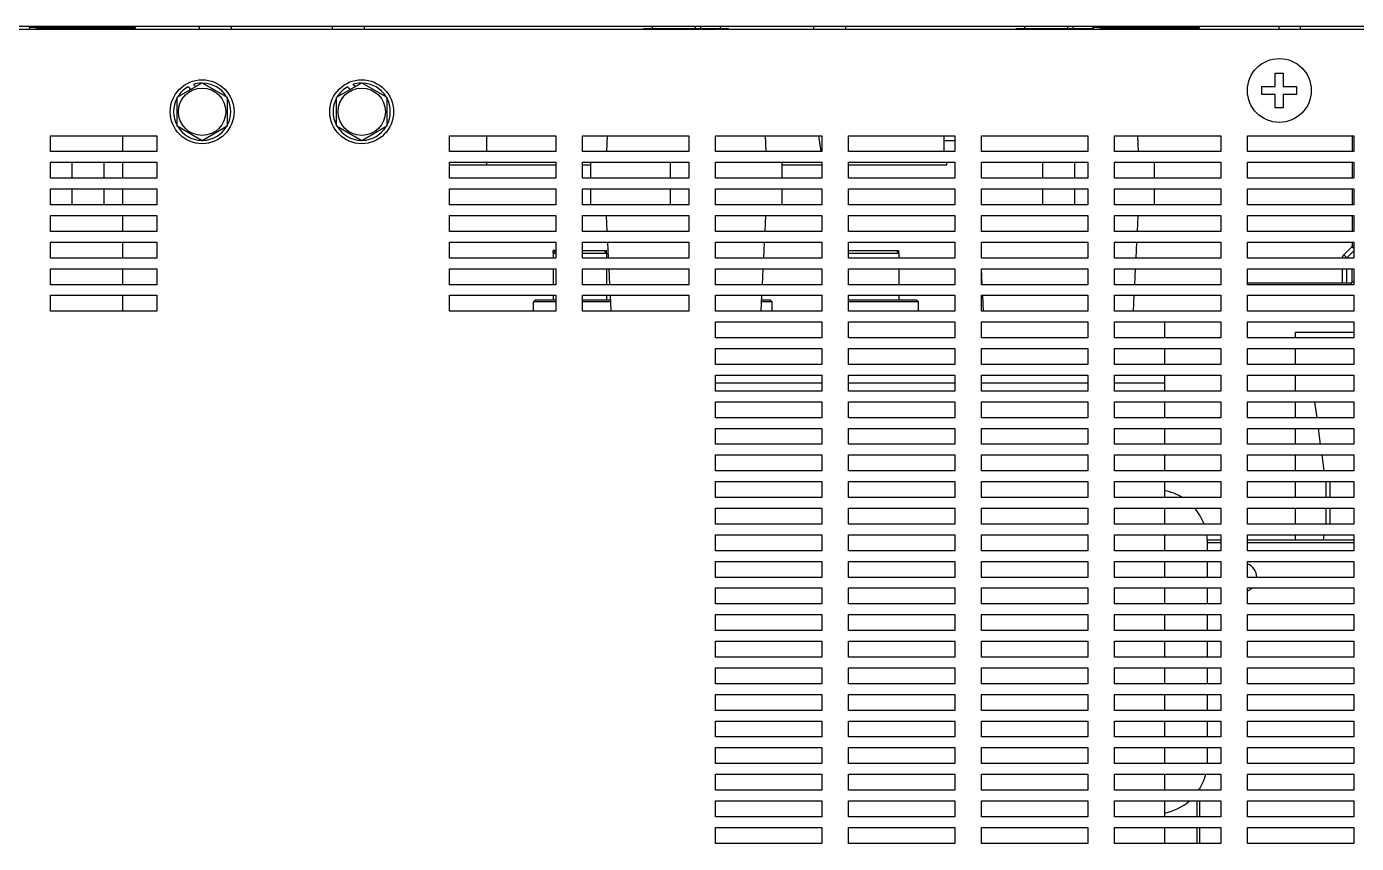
# Model space of a CAD drawing. Header units: millimetres. Extents: x 0 to 301, y -1 to 134.
# Drawn here: x 25.49 to 50.49, y 30.3 to 45.65 of the extents above; entities that cross this region are included whole.
import ezdxf

# ---------------------------------------------------------------- set-up
doc = ezdxf.new("R2010")
doc.units = ezdxf.units.MM
for name, color, linetype in [('2020-02564_0', 7, 'Continuous'), ('2022-00353_0', 7, 'Continuous'), ('2301-06910_0', 7, 'Continuous'), ('2303-00104_SM51_0', 7, 'Continuous'), ('2303-00113_0', 7, 'Continuous'), ('2401-00025-M4-6TCTTHC_0', 7, 'Continuous'), ('2401-00124-M10-30HMC_0', 7, 'Continuous'), ('2401-00255-M8-12HWMC_0', 7, 'Continuous'), ('2401-00375-M6-25HWMC_0', 7, 'Continuous'), ('2401-00460-M6-12PSTTHC_0', 7, 'Continuous'), ('2403-00037_S-M10-1_0', 7, 'Continuous'), ('2508-00180_0', 7, 'Continuous'), ('4207-45291_0', 7, 'Continuous'), ('4207-45301_0', 7, 'Continuous'), ('4212-14557_0', 7, 'Continuous'), ('4212-14565_0', 7, 'Continuous'), ('4212-14571_0', 7, 'Continuous'), ('4502-00570-25X45X850_0', 7, 'Continuous')]:
    doc.layers.add(name, color=color, linetype=linetype)

msp = doc.modelspace()

# ---------------------------------------------------------------- linework, layer by layer
at = {"layer": '2020-02564_0', "color": 7, "linetype": 'Continuous'}
for p, q in [((42.74, 43.3), (42.74, 43.6)), ((42.94, 43.501), (42.74, 43.501)), ((33.44, 43.05), (35.44, 43.05)), ((35.94, 43.05), (36.09, 43.05)), ((39.69, 43.05), (40.44, 43.05)), ((40.94, 43.05), (42.79, 43.05)), ((42.79, 43.05), (42.79, 43.1))]:
    msp.add_line(p, q, dxfattribs=at)
at = {"layer": '2022-00353_0', "color": 7, "linetype": 'Continuous'}
for p, q in [((47.69, 35.8), (47.69, 35.95)), ((47.69, 35.3), (47.69, 35.6)), ((47.69, 34.8), (47.69, 35.1)), ((47.69, 34.3), (47.69, 34.6)), ((47.69, 33.8), (47.69, 34.1)), ((47.69, 33.3), (47.69, 33.6)), ((47.69, 32.8), (47.69, 33.1)), ((47.69, 32.3), (47.69, 32.6)), ((47.69, 31.85), (47.69, 32.1))]:
    msp.add_line(p, q, dxfattribs=at)
for centre, start, end in [((46.69, 35.95), 58.4018, 78.4395), ((46.69, 35.95), 20.5029, 40.5827), ((46.69, 35.95), 0, 8.6449), ((46.69, 31.85), 357.1029, 0), ((46.69, 31.85), 326.5017, 345.4664), ((46.69, 31.85), 281.5605, 311.2974)]:
    msp.add_arc(centre, 1, start, end, dxfattribs=at)
at = {"layer": '2301-06910_0', "color": 7, "linetype": 'Continuous'}
for p, q in [((27.29, 43.6), (27.29, 43.3)), ((27.29, 43.1), (27.29, 42.8)), ((27.29, 42.6), (27.29, 42.3)), ((27.29, 42.1), (27.29, 41.8)), ((27.29, 41.6), (27.29, 41.3)), ((27.29, 41.1), (27.29, 40.8)), ((27.29, 40.6), (27.29, 40.3))]:
    msp.add_line(p, q, dxfattribs=at)
at = {"layer": '2303-00104_SM51_0', "color": 7, "linetype": 'Continuous'}
for p, q in [((36.405, 43.6), (36.39, 43.3)), ((39.375, 43.6), (39.39, 43.3)), ((46.375, 43.6), (46.39, 43.3)), ((26.341, 43.1), (26.341, 42.8)), ((26.939, 43.1), (26.939, 42.8)), ((36.09, 43.1), (36.09, 42.8)), ((37.591, 43.1), (37.591, 42.8)), ((39.69, 43.1), (39.69, 42.8)), ((44.591, 43.1), (44.591, 42.8)), ((45.189, 43.1), (45.189, 42.8)), ((46.69, 43.1), (46.69, 42.8)), ((26.341, 42.6), (26.341, 42.3)), ((26.939, 42.6), (26.939, 42.3)), ((36.09, 42.6), (36.09, 42.3)), ((37.591, 42.6), (37.591, 42.3)), ((39.69, 42.6), (39.69, 42.3)), ((44.591, 42.6), (44.591, 42.3)), ((45.189, 42.6), (45.189, 42.3)), ((46.69, 42.6), (46.69, 42.3)), ((36.405, 41.8), (36.39, 42.1)), ((39.375, 41.8), (39.39, 42.1)), ((46.375, 41.8), (46.39, 42.1)), ((36.431, 41.3), (36.416, 41.6)), ((39.349, 41.3), (39.364, 41.6)), ((46.349, 41.3), (46.364, 41.6)), ((36.457, 40.8), (36.441, 41.1)), ((39.323, 40.8), (39.339, 41.1)), ((43.457, 40.801), (43.441, 41.1)), ((46.323, 40.8), (46.339, 41.1)), ((36.482, 40.3), (36.467, 40.6)), ((39.298, 40.3), (39.313, 40.6)), ((43.482, 40.3), (43.467, 40.6)), ((46.298, 40.3), (46.313, 40.6))]:
    msp.add_line(p, q, dxfattribs=at)
at = {"layer": '2303-00113_0', "color": 7, "linetype": 'Continuous'}
for p, q in [((40.38, 43.6), (40.42, 43.3)), ((49.703, 38.6), (49.743, 38.3)), ((49.77, 38.1), (49.81, 37.8)), ((49.837, 37.6), (49.877, 37.3)), ((49.915, 37.1), (49.915, 36.8)), ((49.99, 37.1), (49.99, 36.8)), ((49.915, 36.6), (49.915, 36.3)), ((49.99, 36.6), (49.99, 36.3)), ((49.877, 36.1), (49.863, 36))]:
    msp.add_line(p, q, dxfattribs=at)
at = {"layer": '2401-00025-M4-6TCTTHC_0', "color": 7, "linetype": 'Continuous'}
for p, q in [((49.04, 45.6), (49.04, 45.65)), ((49.44, 45.6), (49.44, 45.65))]:
    msp.add_line(p, q, dxfattribs=at)
at = {"layer": '2401-00124-M10-30HMC_0', "color": 1, "linetype": 'Continuous'}
for p, q in [((35.39, 41.39), (35.39, 41.44)), ((36.39, 41.39), (36.39, 41.44)), ((41.89, 41.39), (41.89, 41.44))]:
    msp.add_line(p, q, dxfattribs=at)
at = {"layer": '2401-00124-M10-30HMC_0', "color": 7, "linetype": 'Continuous'}
for p, q in [((35.44, 41.44), (35.39, 41.39)), ((35.44, 41.44), (35.39, 41.44)), ((35.39, 41.39), (35.39, 41.3)), ((35.39, 41.39), (35.44, 41.39)), ((35.94, 41.44), (36.39, 41.44)), ((35.94, 41.39), (36.39, 41.39)), ((36.34, 41.44), (36.39, 41.39)), ((36.39, 41.39), (36.39, 41.3)), ((40.94, 41.44), (41.89, 41.44)), ((40.94, 41.39), (41.89, 41.39)), ((41.84, 41.44), (41.89, 41.39)), ((41.89, 41.39), (41.89, 41.3)), ((35.39, 41.1), (35.39, 40.8)), ((36.39, 41.1), (36.39, 40.8)), ((41.89, 41.1), (41.89, 40.8)), ((35.39, 40.6), (35.39, 40.507)), ((36.39, 40.6), (36.39, 40.507)), ((41.89, 40.6), (41.89, 40.507))]:
    msp.add_line(p, q, dxfattribs=at)
at = {"layer": '2401-00255-M8-12HWMC_0', "color": 7, "linetype": 'Continuous'}
for p, q in [((27.276, 45.64), (27.276, 45.62)), ((37.09, 45.61), (37.09, 45.6)), ((38.69, 45.61), (37.09, 45.61)), ((37.253, 45.65), (37.253, 45.61)), ((38.056, 45.65), (38.056, 45.61)), ((38.159, 45.65), (38.159, 45.61)), ((38.526, 45.65), (38.526, 45.61)), ((38.69, 45.61), (38.69, 45.6)), ((44.09, 45.61), (44.09, 45.6)), ((45.543, 45.61), (44.09, 45.61)), ((44.253, 45.65), (44.253, 45.61)), ((45.056, 45.65), (45.056, 45.61)), ((45.159, 45.65), (45.159, 45.61)), ((45.526, 45.65), (45.526, 45.61))]:
    msp.add_line(p, q, dxfattribs=at)
at = {"layer": '2401-00375-M6-25HWMC_0', "color": 7, "linetype": 'Continuous'}
for p, q in [((28.318, 44.323), (28.79, 44.595)), ((28.526, 44.518), (28.574, 44.47)), ((28.664, 44.522), (28.625, 44.561)), ((28.79, 44.595), (29.262, 44.323)), ((31.318, 44.323), (31.79, 44.595)), ((31.526, 44.518), (31.574, 44.47)), ((31.664, 44.522), (31.625, 44.561)), ((31.79, 44.595), (32.262, 44.323)), ((28.318, 43.778), (28.318, 44.323)), ((29.262, 44.323), (29.262, 43.778)), ((31.318, 43.778), (31.318, 44.323)), ((32.262, 44.323), (32.262, 43.778)), ((28.79, 43.505), (28.318, 43.778)), ((29.262, 43.778), (28.79, 43.505)), ((31.79, 43.505), (31.318, 43.778)), ((32.262, 43.778), (31.79, 43.505))]:
    msp.add_line(p, q, dxfattribs=at)
for centre, radius in [((28.79, 44.05), 0.6), ((31.79, 44.05), 0.6), ((28.79, 44.05), 0.445), ((31.79, 44.05), 0.445)]:
    msp.add_circle(centre, radius, dxfattribs=at)
for centre, start, end in [((28.79, 44.05), 119.3662, 148.5849), ((28.79, 44.05), 91.4151, 107.9007), ((28.79, 44.05), 31.4151, 88.5849), ((31.79, 44.05), 119.3662, 148.5849), ((31.79, 44.05), 91.4151, 107.9007), ((31.79, 44.05), 31.4151, 88.5849), ((28.79, 44.05), 151.4151, 208.5849), ((28.79, 44.05), 331.4151, 28.5849), ((31.79, 44.05), 151.4151, 208.5849), ((31.79, 44.05), 331.4151, 28.5849), ((28.79, 44.05), 211.4151, 268.5849), ((28.79, 44.05), 271.4151, 328.5849), ((31.79, 44.05), 211.4151, 268.5849), ((31.79, 44.05), 271.4151, 328.5849)]:
    msp.add_arc(centre, 0.538, start, end, dxfattribs=at)
at = {"layer": '2401-00460-M6-12PSTTHC_0', "color": 7, "linetype": 'Continuous'}
for p, q in [((25.94, 45.62), (25.94, 45.64)), ((27.14, 45.62), (27.14, 45.64)), ((28.74, 45.6), (28.74, 45.65)), ((29.34, 45.6), (29.34, 45.65)), ((31.24, 45.6), (31.24, 45.65)), ((31.84, 45.6), (31.84, 45.65)), ((40.29, 45.6), (40.29, 45.65)), ((40.89, 45.6), (40.89, 45.65)), ((45.94, 45.62), (45.94, 45.64)), ((47.14, 45.62), (47.14, 45.64)), ((48.965, 44.525), (48.965, 44.775)), ((48.965, 44.775), (49.115, 44.775)), ((49.115, 44.775), (49.115, 44.525)), ((48.715, 44.375), (48.715, 44.525)), ((48.715, 44.525), (48.965, 44.525)), ((49.115, 44.525), (49.365, 44.525)), ((49.365, 44.525), (49.365, 44.375)), ((48.965, 44.375), (48.715, 44.375)), ((48.965, 44.125), (48.965, 44.375)), ((49.115, 44.375), (49.115, 44.125)), ((49.365, 44.375), (49.115, 44.375)), ((49.115, 44.125), (48.965, 44.125))]:
    msp.add_line(p, q, dxfattribs=at)
msp.add_circle((49.04, 44.45), 0.6, dxfattribs=at)
at = {"layer": '2403-00037_S-M10-1_0', "color": 7, "linetype": 'Continuous'}
for p, q in [((35.052, 40.507), (35.022, 40.477)), ((35.44, 40.507), (35.052, 40.507)), ((36.472, 40.507), (35.94, 40.507)), ((39.477, 40.507), (39.308, 40.507)), ((39.477, 40.507), (39.507, 40.477)), ((42.227, 40.507), (40.94, 40.507)), ((42.227, 40.507), (42.257, 40.477)), ((35.022, 40.3), (35.022, 40.477)), ((35.44, 40.477), (35.022, 40.477)), ((36.473, 40.477), (35.94, 40.477)), ((39.507, 40.477), (39.307, 40.477)), ((39.507, 40.3), (39.507, 40.477)), ((42.257, 40.477), (40.94, 40.477)), ((42.257, 40.3), (42.257, 40.477))]:
    msp.add_line(p, q, dxfattribs=at)
at = {"layer": '2508-00180_0', "color": 7, "linetype": 'Continuous'}
for p, q in [((49.34, 39.9), (49.34, 39.8)), ((50.44, 39.9), (49.34, 39.9)), ((49.34, 39.6), (49.34, 39.3)), ((49.34, 39.1), (49.34, 38.8)), ((49.34, 38.6), (49.34, 38.3)), ((49.34, 38.1), (49.34, 37.8)), ((49.34, 37.6), (49.34, 37.3)), ((49.34, 37.1), (49.34, 36.8)), ((49.34, 36.6), (49.34, 36.3)), ((47.94, 36), (47.686, 36)), ((50.44, 36), (48.44, 36)), ((49.34, 36.1), (49.34, 36)), ((47.94, 35.95), (47.69, 35.95)), ((50.44, 35.95), (48.44, 35.95)), ((47.54, 31.327), (47.54, 31.3)), ((47.49, 31.1), (47.49, 30.8)), ((47.54, 31.1), (47.54, 30.8)), ((47.49, 30.6), (47.49, 30.3)), ((47.54, 30.6), (47.54, 30.3))]:
    msp.add_line(p, q, dxfattribs=at)
for start, end in [(0, 68.5007), (291.4993, 312.6326)]:
    msp.add_arc((48.34, 35.3), 0.275, start, end, dxfattribs=at)
at = {"layer": '4207-45291_0', "color": 7, "linetype": 'Continuous'}
for p, q in [((34.14, 43.3), (34.14, 43.6)), ((34.14, 43.05), (34.14, 43.1))]:
    msp.add_line(p, q, dxfattribs=at)
at = {"layer": '4207-45301_0', "color": 7, "linetype": 'Continuous'}
for p, q in [((46.89, 39.8), (46.89, 40.1)), ((46.89, 39.3), (46.89, 39.6)), ((46.89, 38.8), (46.89, 39.1)), ((40.44, 38.95), (38.44, 38.95)), ((42.94, 38.95), (40.94, 38.95)), ((45.44, 38.95), (43.44, 38.95)), ((46.89, 38.95), (45.94, 38.95)), ((46.89, 38.3), (46.89, 38.6)), ((46.89, 37.8), (46.89, 38.1)), ((46.89, 37.3), (46.89, 37.6)), ((46.89, 36.8), (46.89, 37.1)), ((46.89, 36.3), (46.89, 36.6)), ((46.89, 35.8), (46.89, 36.1)), ((46.89, 35.3), (46.89, 35.6)), ((46.89, 34.8), (46.89, 35.1)), ((46.89, 34.3), (46.89, 34.6)), ((46.89, 33.8), (46.89, 34.1)), ((46.89, 33.3), (46.89, 33.6)), ((46.89, 32.8), (46.89, 33.1)), ((46.89, 32.3), (46.89, 32.6)), ((46.89, 31.8), (46.89, 32.1)), ((46.89, 31.3), (46.89, 31.6)), ((46.89, 30.8), (46.89, 31.1)), ((46.89, 30.3), (46.89, 30.6))]:
    msp.add_line(p, q, dxfattribs=at)
at = {"layer": '4212-14557_0', "color": 7, "linetype": 'Continuous'}
for p, q in [((1.44, 45.6), (99.14, 45.6)), ((25.94, 43.3), (25.94, 43.6)), ((25.94, 43.6), (27.94, 43.6)), ((27.94, 43.6), (27.94, 43.3)), ((33.44, 43.3), (33.44, 43.6)), ((33.44, 43.6), (35.44, 43.6)), ((35.44, 43.6), (35.44, 43.3)), ((35.94, 43.3), (35.94, 43.6)), ((35.94, 43.6), (37.94, 43.6)), ((37.94, 43.6), (37.94, 43.3)), ((38.44, 43.3), (38.44, 43.6)), ((38.44, 43.6), (40.44, 43.6)), ((40.44, 43.6), (40.44, 43.3)), ((40.94, 43.3), (40.94, 43.6)), ((40.94, 43.6), (42.94, 43.6)), ((42.94, 43.6), (42.94, 43.3)), ((43.44, 43.3), (43.44, 43.6)), ((43.44, 43.6), (45.44, 43.6)), ((45.44, 43.6), (45.44, 43.3)), ((45.94, 43.3), (45.94, 43.6)), ((45.94, 43.6), (47.94, 43.6)), ((47.94, 43.6), (47.94, 43.3)), ((48.44, 43.3), (48.44, 43.6)), ((48.44, 43.6), (50.44, 43.6)), ((50.44, 43.6), (50.44, 43.3)), ((27.94, 43.3), (25.94, 43.3)), ((35.44, 43.3), (33.44, 43.3)), ((37.94, 43.3), (35.94, 43.3)), ((40.44, 43.3), (38.44, 43.3)), ((42.94, 43.3), (40.94, 43.3)), ((45.44, 43.3), (43.44, 43.3)), ((47.94, 43.3), (45.94, 43.3)), ((50.44, 43.3), (48.44, 43.3)), ((25.94, 42.8), (25.94, 43.1)), ((25.94, 43.1), (27.94, 43.1)), ((27.94, 43.1), (27.94, 42.8)), ((33.44, 42.8), (33.44, 43.1)), ((33.44, 43.1), (35.44, 43.1)), ((35.44, 43.1), (35.44, 42.8)), ((35.94, 42.8), (35.94, 43.1)), ((35.94, 43.1), (37.94, 43.1)), ((37.94, 43.1), (37.94, 42.8)), ((38.44, 42.8), (38.44, 43.1)), ((38.44, 43.1), (40.44, 43.1)), ((40.44, 43.1), (40.44, 42.8)), ((40.94, 42.8), (40.94, 43.1)), ((40.94, 43.1), (42.94, 43.1)), ((42.94, 43.1), (42.94, 42.8)), ((43.44, 42.8), (43.44, 43.1)), ((43.44, 43.1), (45.44, 43.1)), ((45.44, 43.1), (45.44, 42.8)), ((45.94, 42.8), (45.94, 43.1)), ((45.94, 43.1), (47.94, 43.1)), ((47.94, 43.1), (47.94, 42.8)), ((48.44, 42.8), (48.44, 43.1)), ((48.44, 43.1), (50.44, 43.1)), ((50.44, 43.1), (50.44, 42.8)), ((27.94, 42.8), (25.94, 42.8)), ((35.44, 42.8), (33.44, 42.8)), ((37.94, 42.8), (35.94, 42.8)), ((40.44, 42.8), (38.44, 42.8)), ((42.94, 42.8), (40.94, 42.8)), ((45.44, 42.8), (43.44, 42.8)), ((47.94, 42.8), (45.94, 42.8)), ((50.44, 42.8), (48.44, 42.8)), ((25.94, 42.3), (25.94, 42.6)), ((25.94, 42.6), (27.94, 42.6)), ((27.94, 42.6), (27.94, 42.3)), ((33.44, 42.3), (33.44, 42.6)), ((33.44, 42.6), (35.44, 42.6)), ((35.44, 42.6), (35.44, 42.3)), ((35.94, 42.3), (35.94, 42.6)), ((35.94, 42.6), (37.94, 42.6)), ((37.94, 42.6), (37.94, 42.3)), ((38.44, 42.3), (38.44, 42.6)), ((38.44, 42.6), (40.44, 42.6)), ((40.44, 42.6), (40.44, 42.3)), ((40.94, 42.3), (40.94, 42.6)), ((40.94, 42.6), (42.94, 42.6)), ((42.94, 42.6), (42.94, 42.3)), ((43.44, 42.3), (43.44, 42.6)), ((43.44, 42.6), (45.44, 42.6)), ((45.44, 42.6), (45.44, 42.3)), ((45.94, 42.3), (45.94, 42.6)), ((45.94, 42.6), (47.94, 42.6)), ((47.94, 42.6), (47.94, 42.3)), ((48.44, 42.3), (48.44, 42.6)), ((48.44, 42.6), (50.44, 42.6)), ((50.44, 42.6), (50.44, 42.3)), ((27.94, 42.3), (25.94, 42.3)), ((35.44, 42.3), (33.44, 42.3)), ((37.94, 42.3), (35.94, 42.3)), ((40.44, 42.3), (38.44, 42.3)), ((42.94, 42.3), (40.94, 42.3)), ((45.44, 42.3), (43.44, 42.3)), ((47.94, 42.3), (45.94, 42.3)), ((50.44, 42.3), (48.44, 42.3)), ((25.94, 41.8), (25.94, 42.1)), ((25.94, 42.1), (27.94, 42.1)), ((27.94, 42.1), (27.94, 41.8)), ((33.44, 41.8), (33.44, 42.1)), ((33.44, 42.1), (35.44, 42.1)), ((35.44, 42.1), (35.44, 41.8)), ((35.94, 41.8), (35.94, 42.1)), ((35.94, 42.1), (37.94, 42.1)), ((37.94, 42.1), (37.94, 41.8)), ((38.44, 41.8), (38.44, 42.1)), ((38.44, 42.1), (40.44, 42.1)), ((40.44, 42.1), (40.44, 41.8)), ((40.94, 41.8), (40.94, 42.1)), ((40.94, 42.1), (42.94, 42.1)), ((42.94, 42.1), (42.94, 41.8)), ((43.44, 41.8), (43.44, 42.1)), ((43.44, 42.1), (45.44, 42.1)), ((45.44, 42.1), (45.44, 41.8)), ((45.94, 41.8), (45.94, 42.1)), ((45.94, 42.1), (47.94, 42.1)), ((47.94, 42.1), (47.94, 41.8)), ((48.44, 41.8), (48.44, 42.1)), ((48.44, 42.1), (50.44, 42.1)), ((50.44, 42.1), (50.44, 41.8)), ((27.94, 41.8), (25.94, 41.8)), ((35.44, 41.8), (33.44, 41.8)), ((37.94, 41.8), (35.94, 41.8)), ((40.44, 41.8), (38.44, 41.8)), ((42.94, 41.8), (40.94, 41.8)), ((45.44, 41.8), (43.44, 41.8)), ((47.94, 41.8), (45.94, 41.8)), ((50.44, 41.8), (48.44, 41.8)), ((25.94, 41.3), (25.94, 41.6)), ((25.94, 41.6), (27.94, 41.6)), ((27.94, 41.6), (27.94, 41.3)), ((33.44, 41.3), (33.44, 41.6)), ((33.44, 41.6), (35.44, 41.6)), ((35.44, 41.6), (35.44, 41.3)), ((35.94, 41.3), (35.94, 41.6)), ((35.94, 41.6), (37.94, 41.6)), ((37.94, 41.6), (37.94, 41.3)), ((38.44, 41.3), (38.44, 41.6)), ((38.44, 41.6), (40.44, 41.6)), ((40.44, 41.6), (40.44, 41.3)), ((40.94, 41.3), (40.94, 41.6)), ((40.94, 41.6), (42.94, 41.6)), ((42.94, 41.6), (42.94, 41.3)), ((43.44, 41.3), (43.44, 41.6)), ((43.44, 41.6), (45.44, 41.6)), ((45.44, 41.6), (45.44, 41.3)), ((45.94, 41.3), (45.94, 41.6)), ((45.94, 41.6), (47.94, 41.6)), ((47.94, 41.6), (47.94, 41.3)), ((48.44, 41.3), (48.44, 41.6)), ((48.44, 41.6), (50.44, 41.6)), ((50.44, 41.6), (50.44, 41.3)), ((27.94, 41.3), (25.94, 41.3)), ((35.44, 41.3), (33.44, 41.3)), ((37.94, 41.3), (35.94, 41.3)), ((40.44, 41.3), (38.44, 41.3)), ((42.94, 41.3), (40.94, 41.3)), ((45.44, 41.3), (43.44, 41.3)), ((47.94, 41.3), (45.94, 41.3)), ((50.44, 41.3), (48.44, 41.3)), ((25.94, 40.8), (25.94, 41.1)), ((25.94, 41.1), (27.94, 41.1)), ((27.94, 41.1), (27.94, 40.8)), ((33.44, 40.8), (33.44, 41.1)), ((33.44, 41.1), (35.44, 41.1)), ((35.44, 41.1), (35.44, 40.8)), ((35.94, 40.8), (35.94, 41.1)), ((35.94, 41.1), (37.94, 41.1)), ((37.94, 41.1), (37.94, 40.8)), ((38.44, 40.8), (38.44, 41.1)), ((38.44, 41.1), (40.44, 41.1)), ((40.44, 41.1), (40.44, 40.8)), ((40.94, 40.8), (40.94, 41.1)), ((40.94, 41.1), (42.94, 41.1)), ((42.94, 41.1), (42.94, 40.8)), ((43.44, 40.8), (43.44, 41.1)), ((43.44, 41.1), (45.44, 41.1)), ((45.44, 41.1), (45.44, 40.8)), ((45.94, 40.8), (45.94, 41.1)), ((45.94, 41.1), (47.94, 41.1)), ((47.94, 41.1), (47.94, 40.8)), ((48.44, 40.8), (48.44, 41.1)), ((48.44, 41.1), (50.44, 41.1)), ((50.44, 41.1), (50.44, 40.8)), ((27.94, 40.8), (25.94, 40.8)), ((35.44, 40.8), (33.44, 40.8)), ((37.94, 40.8), (35.94, 40.8)), ((40.44, 40.8), (38.44, 40.8)), ((42.94, 40.8), (40.94, 40.8)), ((45.44, 40.8), (43.44, 40.8)), ((47.94, 40.8), (45.94, 40.8)), ((50.44, 40.8), (48.44, 40.8)), ((25.94, 40.3), (25.94, 40.6)), ((25.94, 40.6), (27.94, 40.6)), ((27.94, 40.6), (27.94, 40.3)), ((33.44, 40.3), (33.44, 40.6)), ((33.44, 40.6), (35.44, 40.6)), ((35.44, 40.6), (35.44, 40.3)), ((35.94, 40.3), (35.94, 40.6)), ((35.94, 40.6), (37.94, 40.6)), ((37.94, 40.6), (37.94, 40.3)), ((38.44, 40.3), (38.44, 40.6)), ((38.44, 40.6), (40.44, 40.6)), ((40.44, 40.6), (40.44, 40.3)), ((40.94, 40.3), (40.94, 40.6)), ((40.94, 40.6), (42.94, 40.6)), ((42.94, 40.6), (42.94, 40.3)), ((43.44, 40.3), (43.44, 40.6)), ((43.44, 40.6), (45.44, 40.6)), ((45.44, 40.6), (45.44, 40.3)), ((45.94, 40.3), (45.94, 40.6)), ((45.94, 40.6), (47.94, 40.6)), ((47.94, 40.6), (47.94, 40.3)), ((48.44, 40.3), (48.44, 40.6)), ((48.44, 40.6), (50.44, 40.6)), ((50.44, 40.6), (50.44, 40.3)), ((27.94, 40.3), (25.94, 40.3)), ((35.44, 40.3), (33.44, 40.3)), ((37.94, 40.3), (35.94, 40.3)), ((40.44, 40.3), (38.44, 40.3)), ((42.94, 40.3), (40.94, 40.3)), ((45.44, 40.3), (43.44, 40.3)), ((47.94, 40.3), (45.94, 40.3)), ((50.44, 40.3), (48.44, 40.3)), ((38.44, 39.8), (38.44, 40.1)), ((38.44, 40.1), (40.44, 40.1)), ((40.44, 40.1), (40.44, 39.8)), ((40.94, 39.8), (40.94, 40.1)), ((40.94, 40.1), (42.94, 40.1)), ((42.94, 40.1), (42.94, 39.8)), ((43.44, 39.8), (43.44, 40.1)), ((43.44, 40.1), (45.44, 40.1)), ((45.44, 40.1), (45.44, 39.8)), ((45.94, 39.8), (45.94, 40.1)), ((45.94, 40.1), (47.94, 40.1)), ((47.94, 40.1), (47.94, 39.8)), ((48.44, 39.8), (48.44, 40.1)), ((48.44, 40.1), (50.44, 40.1)), ((50.44, 40.1), (50.44, 39.8)), ((40.44, 39.8), (38.44, 39.8)), ((42.94, 39.8), (40.94, 39.8)), ((45.44, 39.8), (43.44, 39.8)), ((47.94, 39.8), (45.94, 39.8)), ((50.44, 39.8), (48.44, 39.8)), ((38.44, 39.3), (38.44, 39.6)), ((38.44, 39.6), (40.44, 39.6)), ((40.44, 39.6), (40.44, 39.3)), ((40.94, 39.3), (40.94, 39.6)), ((40.94, 39.6), (42.94, 39.6)), ((42.94, 39.6), (42.94, 39.3)), ((43.44, 39.3), (43.44, 39.6)), ((43.44, 39.6), (45.44, 39.6)), ((45.44, 39.6), (45.44, 39.3)), ((45.94, 39.3), (45.94, 39.6)), ((45.94, 39.6), (47.94, 39.6)), ((47.94, 39.6), (47.94, 39.3)), ((48.44, 39.3), (48.44, 39.6)), ((48.44, 39.6), (50.44, 39.6)), ((50.44, 39.6), (50.44, 39.3)), ((40.44, 39.3), (38.44, 39.3)), ((42.94, 39.3), (40.94, 39.3)), ((45.44, 39.3), (43.44, 39.3)), ((47.94, 39.3), (45.94, 39.3)), ((50.44, 39.3), (48.44, 39.3)), ((38.44, 38.8), (38.44, 39.1)), ((38.44, 39.1), (40.44, 39.1)), ((40.44, 39.1), (40.44, 38.8)), ((40.94, 38.8), (40.94, 39.1)), ((40.94, 39.1), (42.94, 39.1)), ((42.94, 39.1), (42.94, 38.8)), ((43.44, 38.8), (43.44, 39.1)), ((43.44, 39.1), (45.44, 39.1)), ((45.44, 39.1), (45.44, 38.8)), ((45.94, 38.8), (45.94, 39.1)), ((45.94, 39.1), (47.94, 39.1)), ((47.94, 39.1), (47.94, 38.8)), ((48.44, 38.8), (48.44, 39.1)), ((48.44, 39.1), (50.44, 39.1)), ((50.44, 39.1), (50.44, 38.8)), ((40.44, 38.8), (38.44, 38.8)), ((42.94, 38.8), (40.94, 38.8)), ((45.44, 38.8), (43.44, 38.8)), ((47.94, 38.8), (45.94, 38.8)), ((50.44, 38.8), (48.44, 38.8)), ((38.44, 38.3), (38.44, 38.6)), ((38.44, 38.6), (40.44, 38.6)), ((40.44, 38.6), (40.44, 38.3)), ((40.94, 38.3), (40.94, 38.6)), ((40.94, 38.6), (42.94, 38.6)), ((42.94, 38.6), (42.94, 38.3)), ((43.44, 38.3), (43.44, 38.6)), ((43.44, 38.6), (45.44, 38.6)), ((45.44, 38.6), (45.44, 38.3)), ((45.94, 38.3), (45.94, 38.6)), ((45.94, 38.6), (47.94, 38.6)), ((47.94, 38.6), (47.94, 38.3)), ((48.44, 38.3), (48.44, 38.6)), ((48.44, 38.6), (50.44, 38.6)), ((50.44, 38.6), (50.44, 38.3)), ((40.44, 38.3), (38.44, 38.3)), ((42.94, 38.3), (40.94, 38.3)), ((45.44, 38.3), (43.44, 38.3)), ((47.94, 38.3), (45.94, 38.3)), ((50.44, 38.3), (48.44, 38.3)), ((38.44, 37.8), (38.44, 38.1)), ((38.44, 38.1), (40.44, 38.1)), ((40.44, 38.1), (40.44, 37.8)), ((40.94, 37.8), (40.94, 38.1)), ((40.94, 38.1), (42.94, 38.1)), ((42.94, 38.1), (42.94, 37.8)), ((43.44, 37.8), (43.44, 38.1)), ((43.44, 38.1), (45.44, 38.1)), ((45.44, 38.1), (45.44, 37.8)), ((45.94, 37.8), (45.94, 38.1)), ((45.94, 38.1), (47.94, 38.1)), ((47.94, 38.1), (47.94, 37.8)), ((48.44, 37.8), (48.44, 38.1)), ((48.44, 38.1), (50.44, 38.1)), ((50.44, 38.1), (50.44, 37.8)), ((40.44, 37.8), (38.44, 37.8)), ((42.94, 37.8), (40.94, 37.8)), ((45.44, 37.8), (43.44, 37.8)), ((47.94, 37.8), (45.94, 37.8)), ((50.44, 37.8), (48.44, 37.8)), ((38.44, 37.3), (38.44, 37.6)), ((38.44, 37.6), (40.44, 37.6)), ((40.44, 37.6), (40.44, 37.3)), ((40.94, 37.3), (40.94, 37.6)), ((40.94, 37.6), (42.94, 37.6)), ((42.94, 37.6), (42.94, 37.3)), ((43.44, 37.3), (43.44, 37.6)), ((43.44, 37.6), (45.44, 37.6)), ((45.44, 37.6), (45.44, 37.3)), ((45.94, 37.3), (45.94, 37.6)), ((45.94, 37.6), (47.94, 37.6)), ((47.94, 37.6), (47.94, 37.3)), ((48.44, 37.3), (48.44, 37.6)), ((48.44, 37.6), (50.44, 37.6)), ((50.44, 37.6), (50.44, 37.3)), ((40.44, 37.3), (38.44, 37.3)), ((42.94, 37.3), (40.94, 37.3)), ((45.44, 37.3), (43.44, 37.3)), ((47.94, 37.3), (45.94, 37.3)), ((50.44, 37.3), (48.44, 37.3)), ((38.44, 36.8), (38.44, 37.1)), ((38.44, 37.1), (40.44, 37.1)), ((40.44, 37.1), (40.44, 36.8)), ((40.94, 36.8), (40.94, 37.1)), ((40.94, 37.1), (42.94, 37.1)), ((42.94, 37.1), (42.94, 36.8)), ((43.44, 36.8), (43.44, 37.1)), ((43.44, 37.1), (45.44, 37.1)), ((45.44, 37.1), (45.44, 36.8)), ((45.94, 36.8), (45.94, 37.1)), ((45.94, 37.1), (47.94, 37.1)), ((47.94, 37.1), (47.94, 36.8)), ((48.44, 36.8), (48.44, 37.1)), ((48.44, 37.1), (50.44, 37.1)), ((50.44, 37.1), (50.44, 36.8)), ((40.44, 36.8), (38.44, 36.8)), ((42.94, 36.8), (40.94, 36.8)), ((45.44, 36.8), (43.44, 36.8)), ((47.94, 36.8), (45.94, 36.8)), ((50.44, 36.8), (48.44, 36.8)), ((38.44, 36.3), (38.44, 36.6)), ((38.44, 36.6), (40.44, 36.6)), ((40.44, 36.6), (40.44, 36.3)), ((40.94, 36.3), (40.94, 36.6)), ((40.94, 36.6), (42.94, 36.6)), ((42.94, 36.6), (42.94, 36.3)), ((43.44, 36.3), (43.44, 36.6)), ((43.44, 36.6), (45.44, 36.6)), ((45.44, 36.6), (45.44, 36.3)), ((45.94, 36.3), (45.94, 36.6)), ((45.94, 36.6), (47.94, 36.6)), ((47.94, 36.6), (47.94, 36.3)), ((48.44, 36.3), (48.44, 36.6)), ((48.44, 36.6), (50.44, 36.6)), ((50.44, 36.6), (50.44, 36.3)), ((40.44, 36.3), (38.44, 36.3)), ((42.94, 36.3), (40.94, 36.3)), ((45.44, 36.3), (43.44, 36.3)), ((47.94, 36.3), (45.94, 36.3)), ((50.44, 36.3), (48.44, 36.3)), ((38.44, 35.8), (38.44, 36.1)), ((38.44, 36.1), (40.44, 36.1)), ((40.44, 36.1), (40.44, 35.8)), ((40.94, 35.8), (40.94, 36.1)), ((40.94, 36.1), (42.94, 36.1)), ((42.94, 36.1), (42.94, 35.8)), ((43.44, 35.8), (43.44, 36.1)), ((43.44, 36.1), (45.44, 36.1)), ((45.44, 36.1), (45.44, 35.8)), ((45.94, 35.8), (45.94, 36.1)), ((45.94, 36.1), (47.94, 36.1)), ((47.94, 36.1), (47.94, 35.8)), ((48.44, 35.8), (48.44, 36.1)), ((48.44, 36.1), (50.44, 36.1)), ((50.44, 36.1), (50.44, 35.8)), ((40.44, 35.8), (38.44, 35.8)), ((42.94, 35.8), (40.94, 35.8)), ((45.44, 35.8), (43.44, 35.8)), ((47.94, 35.8), (45.94, 35.8)), ((50.44, 35.8), (48.44, 35.8)), ((38.44, 35.3), (38.44, 35.6)), ((38.44, 35.6), (40.44, 35.6)), ((40.44, 35.6), (40.44, 35.3)), ((40.94, 35.3), (40.94, 35.6)), ((40.94, 35.6), (42.94, 35.6)), ((42.94, 35.6), (42.94, 35.3)), ((43.44, 35.3), (43.44, 35.6)), ((43.44, 35.6), (45.44, 35.6)), ((45.44, 35.6), (45.44, 35.3)), ((45.94, 35.3), (45.94, 35.6)), ((45.94, 35.6), (47.94, 35.6)), ((47.94, 35.6), (47.94, 35.3)), ((48.44, 35.3), (48.44, 35.6)), ((48.44, 35.6), (50.44, 35.6)), ((50.44, 35.6), (50.44, 35.3)), ((40.44, 35.3), (38.44, 35.3)), ((42.94, 35.3), (40.94, 35.3)), ((45.44, 35.3), (43.44, 35.3)), ((47.94, 35.3), (45.94, 35.3)), ((50.44, 35.3), (48.44, 35.3)), ((38.44, 34.8), (38.44, 35.1)), ((38.44, 35.1), (40.44, 35.1)), ((40.44, 35.1), (40.44, 34.8)), ((40.94, 34.8), (40.94, 35.1)), ((40.94, 35.1), (42.94, 35.1)), ((42.94, 35.1), (42.94, 34.8)), ((43.44, 34.8), (43.44, 35.1)), ((43.44, 35.1), (45.44, 35.1)), ((45.44, 35.1), (45.44, 34.8)), ((45.94, 34.8), (45.94, 35.1)), ((45.94, 35.1), (47.94, 35.1)), ((47.94, 35.1), (47.94, 34.8)), ((48.44, 34.8), (48.44, 35.1)), ((48.44, 35.1), (50.44, 35.1)), ((50.44, 35.1), (50.44, 34.8)), ((40.44, 34.8), (38.44, 34.8)), ((42.94, 34.8), (40.94, 34.8)), ((45.44, 34.8), (43.44, 34.8)), ((47.94, 34.8), (45.94, 34.8)), ((50.44, 34.8), (48.44, 34.8)), ((38.44, 34.3), (38.44, 34.6)), ((38.44, 34.6), (40.44, 34.6)), ((40.44, 34.6), (40.44, 34.3)), ((40.94, 34.3), (40.94, 34.6)), ((40.94, 34.6), (42.94, 34.6)), ((42.94, 34.6), (42.94, 34.3)), ((43.44, 34.3), (43.44, 34.6)), ((43.44, 34.6), (45.44, 34.6)), ((45.44, 34.6), (45.44, 34.3)), ((45.94, 34.3), (45.94, 34.6)), ((45.94, 34.6), (47.94, 34.6)), ((47.94, 34.6), (47.94, 34.3)), ((48.44, 34.3), (48.44, 34.6)), ((48.44, 34.6), (50.44, 34.6)), ((50.44, 34.6), (50.44, 34.3)), ((40.44, 34.3), (38.44, 34.3)), ((42.94, 34.3), (40.94, 34.3)), ((45.44, 34.3), (43.44, 34.3)), ((47.94, 34.3), (45.94, 34.3)), ((50.44, 34.3), (48.44, 34.3)), ((38.44, 33.8), (38.44, 34.1)), ((38.44, 34.1), (40.44, 34.1)), ((40.44, 34.1), (40.44, 33.8)), ((40.94, 33.8), (40.94, 34.1)), ((40.94, 34.1), (42.94, 34.1)), ((42.94, 34.1), (42.94, 33.8)), ((43.44, 33.8), (43.44, 34.1)), ((43.44, 34.1), (45.44, 34.1)), ((45.44, 34.1), (45.44, 33.8)), ((45.94, 33.8), (45.94, 34.1)), ((45.94, 34.1), (47.94, 34.1)), ((47.94, 34.1), (47.94, 33.8)), ((48.44, 33.8), (48.44, 34.1)), ((48.44, 34.1), (50.44, 34.1)), ((50.44, 34.1), (50.44, 33.8)), ((40.44, 33.8), (38.44, 33.8)), ((42.94, 33.8), (40.94, 33.8)), ((45.44, 33.8), (43.44, 33.8)), ((47.94, 33.8), (45.94, 33.8)), ((50.44, 33.8), (48.44, 33.8)), ((38.44, 33.3), (38.44, 33.6)), ((38.44, 33.6), (40.44, 33.6)), ((40.44, 33.6), (40.44, 33.3)), ((40.94, 33.3), (40.94, 33.6)), ((40.94, 33.6), (42.94, 33.6)), ((42.94, 33.6), (42.94, 33.3)), ((43.44, 33.3), (43.44, 33.6)), ((43.44, 33.6), (45.44, 33.6)), ((45.44, 33.6), (45.44, 33.3)), ((45.94, 33.3), (45.94, 33.6)), ((45.94, 33.6), (47.94, 33.6)), ((47.94, 33.6), (47.94, 33.3)), ((48.44, 33.3), (48.44, 33.6)), ((48.44, 33.6), (50.44, 33.6)), ((50.44, 33.6), (50.44, 33.3)), ((40.44, 33.3), (38.44, 33.3)), ((42.94, 33.3), (40.94, 33.3)), ((45.44, 33.3), (43.44, 33.3)), ((47.94, 33.3), (45.94, 33.3)), ((50.44, 33.3), (48.44, 33.3)), ((38.44, 32.8), (38.44, 33.1)), ((38.44, 33.1), (40.44, 33.1)), ((40.44, 33.1), (40.44, 32.8)), ((40.94, 32.8), (40.94, 33.1)), ((40.94, 33.1), (42.94, 33.1)), ((42.94, 33.1), (42.94, 32.8)), ((43.44, 32.8), (43.44, 33.1)), ((43.44, 33.1), (45.44, 33.1)), ((45.44, 33.1), (45.44, 32.8)), ((45.94, 32.8), (45.94, 33.1)), ((45.94, 33.1), (47.94, 33.1)), ((47.94, 33.1), (47.94, 32.8)), ((48.44, 32.8), (48.44, 33.1)), ((48.44, 33.1), (50.44, 33.1)), ((50.44, 33.1), (50.44, 32.8)), ((40.44, 32.8), (38.44, 32.8)), ((42.94, 32.8), (40.94, 32.8)), ((45.44, 32.8), (43.44, 32.8)), ((47.94, 32.8), (45.94, 32.8)), ((50.44, 32.8), (48.44, 32.8)), ((38.44, 32.3), (38.44, 32.6)), ((38.44, 32.6), (40.44, 32.6)), ((40.44, 32.6), (40.44, 32.3)), ((40.94, 32.3), (40.94, 32.6)), ((40.94, 32.6), (42.94, 32.6)), ((42.94, 32.6), (42.94, 32.3)), ((43.44, 32.3), (43.44, 32.6)), ((43.44, 32.6), (45.44, 32.6)), ((45.44, 32.6), (45.44, 32.3)), ((45.94, 32.3), (45.94, 32.6)), ((45.94, 32.6), (47.94, 32.6)), ((47.94, 32.6), (47.94, 32.3)), ((48.44, 32.3), (48.44, 32.6)), ((48.44, 32.6), (50.44, 32.6)), ((50.44, 32.6), (50.44, 32.3)), ((40.44, 32.3), (38.44, 32.3)), ((42.94, 32.3), (40.94, 32.3)), ((45.44, 32.3), (43.44, 32.3)), ((47.94, 32.3), (45.94, 32.3)), ((50.44, 32.3), (48.44, 32.3)), ((38.44, 31.8), (38.44, 32.1)), ((38.44, 32.1), (40.44, 32.1)), ((40.44, 32.1), (40.44, 31.8)), ((40.94, 31.8), (40.94, 32.1)), ((40.94, 32.1), (42.94, 32.1)), ((42.94, 32.1), (42.94, 31.8)), ((43.44, 31.8), (43.44, 32.1)), ((43.44, 32.1), (45.44, 32.1)), ((45.44, 32.1), (45.44, 31.8)), ((45.94, 31.8), (45.94, 32.1)), ((45.94, 32.1), (47.94, 32.1)), ((47.94, 32.1), (47.94, 31.8)), ((48.44, 31.8), (48.44, 32.1)), ((48.44, 32.1), (50.44, 32.1)), ((50.44, 32.1), (50.44, 31.8)), ((40.44, 31.8), (38.44, 31.8)), ((42.94, 31.8), (40.94, 31.8)), ((45.44, 31.8), (43.44, 31.8)), ((47.94, 31.8), (45.94, 31.8)), ((50.44, 31.8), (48.44, 31.8)), ((38.44, 31.3), (38.44, 31.6)), ((38.44, 31.6), (40.44, 31.6)), ((40.44, 31.6), (40.44, 31.3)), ((40.94, 31.3), (40.94, 31.6)), ((40.94, 31.6), (42.94, 31.6)), ((42.94, 31.6), (42.94, 31.3)), ((43.44, 31.3), (43.44, 31.6)), ((43.44, 31.6), (45.44, 31.6)), ((45.44, 31.6), (45.44, 31.3)), ((45.94, 31.3), (45.94, 31.6)), ((45.94, 31.6), (47.94, 31.6)), ((47.94, 31.6), (47.94, 31.3)), ((48.44, 31.3), (48.44, 31.6)), ((48.44, 31.6), (50.44, 31.6)), ((50.44, 31.6), (50.44, 31.3)), ((40.44, 31.3), (38.44, 31.3)), ((42.94, 31.3), (40.94, 31.3)), ((45.44, 31.3), (43.44, 31.3)), ((47.94, 31.3), (45.94, 31.3)), ((50.44, 31.3), (48.44, 31.3)), ((38.44, 30.8), (38.44, 31.1)), ((38.44, 31.1), (40.44, 31.1)), ((40.44, 31.1), (40.44, 30.8)), ((40.94, 30.8), (40.94, 31.1)), ((40.94, 31.1), (42.94, 31.1)), ((42.94, 31.1), (42.94, 30.8)), ((43.44, 30.8), (43.44, 31.1)), ((43.44, 31.1), (45.44, 31.1)), ((45.44, 31.1), (45.44, 30.8)), ((45.94, 30.8), (45.94, 31.1)), ((45.94, 31.1), (47.94, 31.1)), ((47.94, 31.1), (47.94, 30.8)), ((48.44, 30.8), (48.44, 31.1)), ((48.44, 31.1), (50.44, 31.1)), ((50.44, 31.1), (50.44, 30.8)), ((40.44, 30.8), (38.44, 30.8)), ((42.94, 30.8), (40.94, 30.8)), ((45.44, 30.8), (43.44, 30.8)), ((47.94, 30.8), (45.94, 30.8)), ((50.44, 30.8), (48.44, 30.8)), ((38.44, 30.3), (38.44, 30.6)), ((38.44, 30.6), (40.44, 30.6)), ((40.44, 30.6), (40.44, 30.3)), ((40.94, 30.3), (40.94, 30.6)), ((40.94, 30.6), (42.94, 30.6)), ((42.94, 30.6), (42.94, 30.3)), ((43.44, 30.3), (43.44, 30.6)), ((43.44, 30.6), (45.44, 30.6)), ((45.44, 30.6), (45.44, 30.3)), ((45.94, 30.3), (45.94, 30.6)), ((45.94, 30.6), (47.94, 30.6)), ((47.94, 30.6), (47.94, 30.3)), ((48.44, 30.3), (48.44, 30.6)), ((48.44, 30.6), (50.44, 30.6)), ((50.44, 30.6), (50.44, 30.3)), ((40.44, 30.3), (38.44, 30.3)), ((42.94, 30.3), (40.94, 30.3)), ((45.44, 30.3), (43.44, 30.3)), ((47.94, 30.3), (45.94, 30.3)), ((50.44, 30.3), (48.44, 30.3))]:
    msp.add_line(p, q, dxfattribs=at)
at = {"layer": '4212-14565_0', "color": 7, "linetype": 'Continuous'}
msp.add_line((99.14, 45.65), (1.44, 45.65), dxfattribs=at)
at = {"layer": '4212-14571_0', "color": 7, "linetype": 'Continuous'}
for p, q in [((25.54, 45.65), (25.54, 45.64)), ((25.54, 45.64), (25.649, 45.64)), ((25.649, 45.64), (27.54, 45.64)), ((25.68, 45.65), (25.68, 45.64)), ((25.68, 45.6), (25.68, 45.62)), ((27.54, 45.62), (25.68, 45.62)), ((27.54, 45.64), (27.54, 45.65)), ((27.54, 45.6), (27.54, 45.62)), ((45.54, 45.65), (45.54, 45.64)), ((45.54, 45.64), (45.649, 45.64)), ((45.649, 45.64), (47.54, 45.64)), ((45.68, 45.65), (45.68, 45.64)), ((45.68, 45.6), (45.68, 45.62)), ((47.54, 45.62), (45.68, 45.62)), ((47.54, 45.64), (47.54, 45.65)), ((47.54, 45.6), (47.54, 45.62))]:
    msp.add_line(p, q, dxfattribs=at)
for centre, radius, end in [((25.68, 45.64), 0.14, 196.6921), ((25.68, 45.64), 0.02, 270), ((45.68, 45.64), 0.14, 196.6921), ((45.68, 45.64), 0.02, 270)]:
    msp.add_arc(centre, radius, 180, end, dxfattribs=at)
at = {"layer": '4502-00570-25X45X850_0', "color": 7, "linetype": 'Continuous'}
for p, q in [((50.41, 43.6), (50.41, 43.3)), ((50.41, 43.1), (50.41, 42.8)), ((50.41, 42.6), (50.41, 42.3)), ((50.41, 42.1), (50.41, 41.8)), ((50.404, 41.513), (50.251, 41.36)), ((50.44, 41.477), (50.404, 41.513)), ((50.41, 41.6), (50.41, 41.527)), ((50.44, 41.527), (50.41, 41.527)), ((50.251, 41.36), (50.307, 41.303)), ((50.44, 41.436), (50.307, 41.303)), ((50.221, 41.1), (50.221, 40.83)), ((50.301, 41.1), (50.301, 40.83)), ((50.41, 40.85), (50.41, 41.1)), ((50.39, 40.83), (48.44, 40.83)), ((50.39, 40.8), (50.39, 40.83)), ((50.44, 40.85), (50.41, 40.85))]:
    msp.add_line(p, q, dxfattribs=at)
for centre, radius, start, end in [((50.39, 41.527), 0.02, 315, 0), ((50.321, 41.289), 0.1, 135, 173.5684), ((50.321, 41.289), 0.02, 135, 146.4718), ((50.39, 40.85), 0.02, 270, 0)]:
    msp.add_arc(centre, radius, start, end, dxfattribs=at)

doc.saveas('drawing.dxf')
